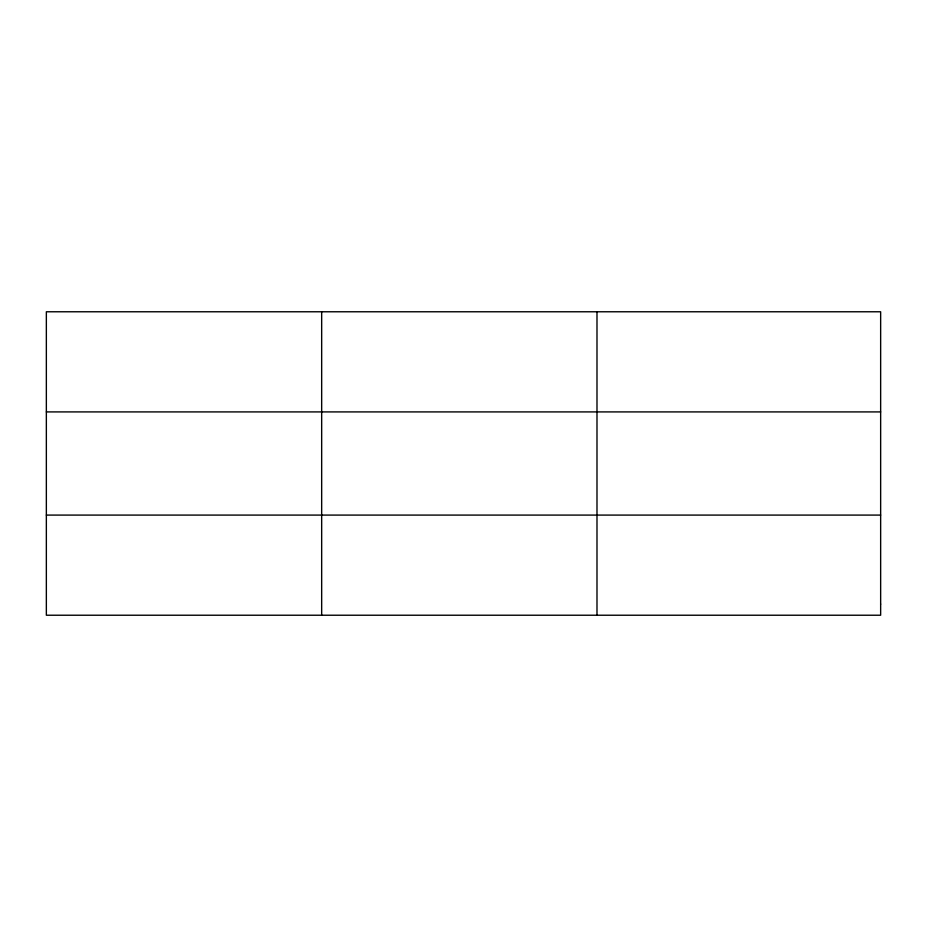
<?xml version="1.0" encoding="UTF-8"?>
<svg xmlns="http://www.w3.org/2000/svg" width="927" height="927" viewBox="0 0 927 927"><rect width="100%" height="100%" fill="white"/><g stroke="black" fill="none" stroke-linecap="round" stroke-linejoin="round"><path stroke-width="1.39" d="M321.669 311.773L321.669 615.227M596.988 311.773L596.988 615.227M46.35 411.912L880.65 411.912M46.35 515.088L880.65 515.088M880.65 604.103L880.65 615.227L46.35 615.227L46.35 311.773L880.65 311.773L880.65 604.103"/></g></svg>
